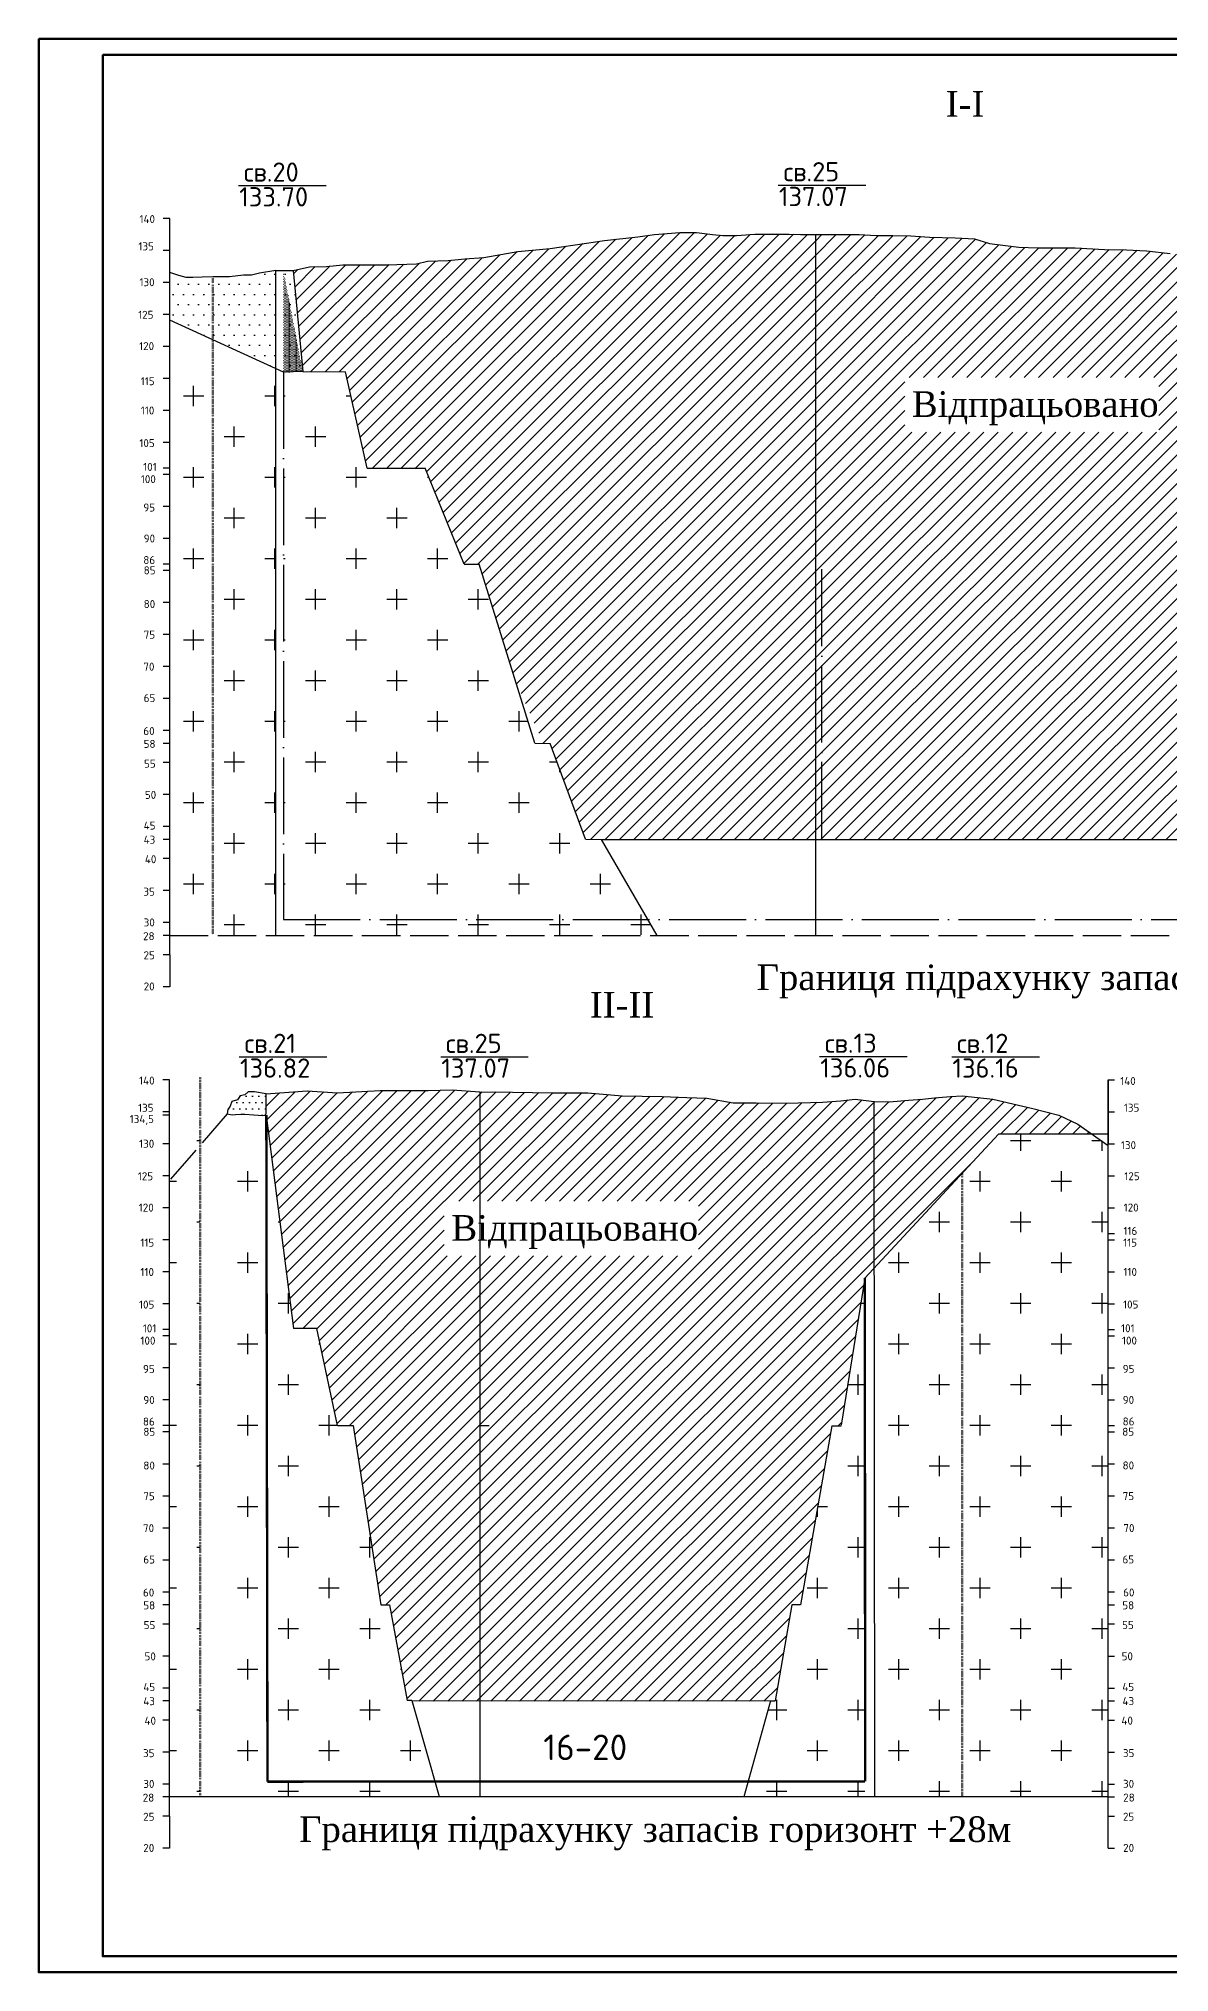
# Model space of a CAD drawing. Header units: millimetres. Extents: x 1400 to 7029, y -1119 to 1612.
# Drawn here: x 4047 to 4400, y 1008 to 1612 of the extents above; entities that cross this region are included whole.
import ezdxf

# ---------------------------------------------------------------- set-up
doc = ezdxf.new("R2010")
doc.units = ezdxf.units.MM
for name, pattern in [('ACAD_ISO02W100', [15, 12, -3]), ('ACAD_ISO04W100', [30, 24, -3, 0, -3]), ('DOT', [0.25, 0, -0.25])]:
    doc.linetypes.add(name, pattern=pattern)
doc.styles.get("Standard").update_dxf_attribs({"font": 'isocpeur.ttf'})
pattern_1 = [(0, (2483.108, 899.616), (12.7, 12.7), [6.35, -19.05]), (90, (2486.283, 896.44), (-12.7, 12.7), [6.35, -19.05])]
pattern_2 = [(45, (3977.473, 954.422), (-2.245064, 2.245064), [])]
pattern_3 = [(0, (3977.473, 954.422), (1.5875, 3.175), [0, -3.175])]
pattern_4 = [(0, (3977.473, 954.422), (12.7, 12.7), [6.35, -19.05]), (90, (3980.648, 951.247), (-12.7, 12.7), [6.35, -19.05])]

msp = doc.modelspace()

# ---------------------------------------------------------------- hatches: boundary and pattern name
h = msp.add_hatch()
h.set_pattern_fill('ANSI31', style=0)
h.set_pattern_definition(pattern_2)
h.paths.add_polyline_path([(4592.7184, 1547.1328), (4598.7791, 1546.8949), (4595.8544, 1548.5657), (4589.7608, 1548.963), (4583.005, 1549.2278), (4578.1036, 1548.963), (4572.6724, 1548.4333), (4557.6624, 1548.963), (4549.4493, 1549.6251), (4542.0311, 1549.6251), (4537.1298, 1549.6251), (4530.2414, 1549.89), (4523.618, 1549.89), (4517.2595, 1549.89), (4516.4283, 1549.9113), (4516.4283, 1421.8148), (4548.2014, 1421.8466), (4553.5409, 1447.9882), (4572.27, 1448.0393), (4576.9666, 1478.0551), (4580.6568, 1478.0551), (4583.5231, 1508.0709), (4585.6815, 1508.0712)])
h.paths.add_polyline_path([(4167.2232, 1477.9895), (4179.4526, 1448.0091), (4184.1464, 1448.0091), (4195.3741, 1411.8211), (4204.0792, 1392.0353), (4206.2356, 1392.0162), (4217.2712, 1362.0512), (4289.213, 1361.9926), (4289.213, 1550.9494), (4287.9162, 1550.9494), (4284.472, 1550.9494), (4280.8954, 1551.0818), (4274.8018, 1551.0818), (4270.1654, 1551.0818), (4264.4693, 1550.6846), (4260.2303, 1550.6846), (4256.9726, 1550.9494), (4251.9388, 1551.6116), (4246.7725, 1551.6116), (4238.8244, 1550.9494), (4233.6582, 1550.2873), (4223.1932, 1549.0954), (4217.6295, 1548.3008), (4206.2372, 1546.5793), (4196.1696, 1545.6523), (4185.5881, 1543.7983), (4179.6271, 1543.401), (4174.4608, 1542.8713), (4167.9698, 1542.6064), (4164.5257, 1541.8119), (4155.3854, 1541.547), (4147.9671, 1541.547), (4141.6087, 1541.547), (4136.4424, 1541.0173), (4131.1437, 1540.8849), (4126.0522, 1539.6794), (4129.0763, 1508.1602), (4142.4217, 1508.0256), (4149.1445, 1478.0301)])
h = msp.add_hatch()
h.set_pattern_fill('ANSI31', style=0)
h.set_pattern_definition(pattern_2)
h.paths.add_polyline_path([(4399.8333, 1544.9901), (4392.4151, 1545.9171), (4386.1891, 1546.182), (4379.3007, 1546.3144), (4370.1604, 1546.8441), (4363.0071, 1546.8441), (4358.5032, 1546.8441), (4352.5421, 1546.9766), (4343.4204, 1548.1684), (4338.784, 1549.6251), (4332.6905, 1549.89), (4324.7424, 1550.1548), (4318.9138, 1550.5521), (4313.2176, 1550.6846), (4308.0514, 1550.6846), (4302.7526, 1550.9494), (4297.9838, 1550.9494), (4294.4071, 1550.9494), (4291.0954, 1550.9494), (4289.213, 1550.9494), (4289.213, 1361.9926), (4377.222, 1362.0096), (4394.813, 1362.013), (4420.2777, 1362.018), (4420.2777, 1539.1061), (4419.5711, 1539.5555), (4412.9905, 1542.1763), (4404.6022, 1544.7253)])
h.paths.add_polyline_path([(4316.9914, 1489.2534), (4396.2964, 1489.2534), (4396.2964, 1506.3349), (4316.9914, 1506.3349)], flags=16)
h.paths.add_polyline_path([(4551.1582, 1362.0426), (4557.0119, 1391.9678), (4560.2457, 1391.9678), (4565.8558, 1447.9882), (4576.9666, 1478.0551), (4580.6568, 1478.0551), (4583.5231, 1508.0709), (4585.6815, 1508.0712), (4592.7184, 1547.1328), (4598.7791, 1546.8949), (4595.8544, 1548.5657), (4589.7608, 1548.963), (4583.005, 1549.2278), (4578.1036, 1548.963), (4572.6724, 1548.4333), (4557.6624, 1548.963), (4549.4493, 1549.6251), (4542.0311, 1549.6251), (4537.1298, 1549.6251), (4530.2414, 1549.89), (4523.618, 1549.89), (4517.2595, 1549.89), (4512.0933, 1550.0224), (4505.0725, 1549.89), (4498.3166, 1549.3603), (4492.8854, 1548.6981), (4486.1959, 1546.8441), (4470.2997, 1544.8577), (4462.6166, 1543.6658), (4449.6347, 1542.474), (4440.7248, 1542.1764), (4434.5284, 1541.3839), (4420.2777, 1539.1061), (4420.2777, 1362.018), (4468.0455, 1362.2369), (4511.8037, 1362.0357)])
h = msp.add_hatch()
h.set_pattern_fill('DOTS', color=256, scale=2, style=0)
h.set_pattern_definition(pattern_3)
h.paths.add_polyline_path([(4101.0276, 1518.0567), (4120.6948, 1509.0753), (4120.6948, 1539.7371), (4119.3239, 1539.5638), (4117.8968, 1539.2957), (4114.9825, 1538.2363), (4111.6708, 1537.839), (4108.3591, 1537.7066), (4101.0276, 1537.7066)])
h.paths.add_polyline_path([(4087.5304, 1524.2204), (4101.0276, 1518.0567), (4101.0276, 1537.7066), (4100.8084, 1537.7066), (4096.437, 1537.839), (4092.3304, 1537.7066), (4087.5304, 1537.5769)])
h = msp.add_hatch()
h.set_pattern_fill('DOTS', scale=0.25, style=0)
h.set_pattern_definition([(0, (3977.47287, 954.422), (0.1984375, 0.396875), [0, -0.396875])])
h.paths.add_polyline_path([(4123.0184, 1539.7351), (4126.0469, 1539.7351)])
edge = h.paths.add_edge_path()
edge.add_line((4123.0184, 1508.0142), (4123.0184, 1539.7351))
edge.add_line((4129.0763, 1508.1602), (4123.0193, 1508.0142))
h = msp.add_hatch()
h.set_pattern_fill('DOTS', scale=2, style=0)
h.set_pattern_definition(pattern_3)
h.paths.add_polyline_path([(4126.0469, 1539.7351), (4123.0184, 1539.7351), (4123.0184, 1508.0142), (4129.0763, 1508.1602)])
h = msp.add_hatch()
h.set_pattern_fill('CROSS', scale=2, style=0)
h.set_pattern_definition(pattern_4)
h.paths.add_polyline_path([(4101.0276, 1508.0178), (4087.5304, 1508.0199), (4087.5304, 1506.0199), (4087.5304, 1332.0199), (4101.0276, 1332.0199)])
h = msp.add_hatch()
h.set_pattern_fill('CROSS', color=256, scale=2, style=0)
h.set_pattern_definition(pattern_4)
h.paths.add_polyline_path([(4120.6948, 1508.0146), (4101.0276, 1508.0178), (4101.0276, 1332.0199), (4120.6948, 1332.0199)])
h.paths.add_polyline_path([(4167.2281, 1477.9775), (4149.1545, 1477.9856), (4142.4217, 1508.0256), (4129.0763, 1508.1602), (4123.0184, 1508.1602), (4123.0184, 1508.0142), (4123.0184, 1386.0199), (4208.439, 1386.0332), (4206.2203, 1392.0579), (4201.5058, 1392.0582), (4184.145, 1448.0138), (4179.4526, 1448.0091)])
h.paths.add_polyline_path([(4222.282, 1362.0511), (4217.2712, 1362.0512), (4208.439, 1386.0332), (4123.0184, 1386.0199), (4123.0184, 1332.0199), (4239.6547, 1332.0199)])
at = {"linetype": 'ACAD_ISO02W100'}
h = msp.add_hatch(dxfattribs=at)
h.set_pattern_fill('DOTS', color=256, scale=1.25, style=0)
h.set_pattern_definition([(0, (3977.4729, 954.422), (0.992188, 1.984375), [0, -1.984375])])
h.paths.add_polyline_path([(4110.9282, 1276.2365), (4113.7434, 1275.9652), (4116.4623, 1275.7584), (4117.2602, 1275.9356), (4117.6125, 1276.004), (4117.5943, 1283.6638), (4113.9672, 1283.2009), (4112.0379, 1283.1237), (4110.9575, 1282.1979), (4109.4912, 1281.9665), (4108.6423, 1280.655), (4106.9445, 1280.1149), (4106.4043, 1278.7262), (4105.7869, 1277.8005), (4105.7098, 1277.7233), (4105.4783, 1276.2575), (4107.0052, 1276.0243), (4108.0691, 1276.0834), (4109.7241, 1276.172)])
h = msp.add_hatch()
h.set_pattern_fill('ANSI31', style=0)
h.set_pattern_definition(pattern_2)
h.paths.add_polyline_path([(4307.4478, 1228.1412), (4315.621, 1236.957), (4315.6568, 1236.9957), (4328.9657, 1251.3511), (4346.1876, 1269.9272), (4334.8737, 1281.9725), (4331.2946, 1281.7118), (4326.2949, 1281.3207), (4322.5024, 1280.9296), (4318.1473, 1280.5385), (4312.2218, 1280.0171), (4307.3965, 1280.1194)])
h.paths.add_polyline_path([(4173.241, 1231.9152), (4252.5459, 1231.9152), (4252.5459, 1248.9967), (4173.241, 1248.9967)], flags=16)
h.paths.add_polyline_path([(4139.8747, 1178.9674), (4144.7544, 1178.9473), (4153.4708, 1122.9286), (4156.1176, 1122.9288), (4158.5981, 1109.5059), (4184.31, 1283.2099), (4175.7244, 1283.7868), (4168.177, 1283.6389), (4153.2302, 1283.6389), (4139.9112, 1282.8991), (4130.4399, 1283.4909), (4117.6804, 1282.5239), (4117.6245, 1276.3167), (4126.1856, 1209.1912), (4133.506, 1209.3376)])
h.paths.add_polyline_path([(4158.5981, 1109.5059), (4161.6734, 1092.864), (4187.2452, 1092.8824), (4276.508, 1092.8026), (4281.6926, 1122.9384), (4284.4282, 1122.9404), (4294.2042, 1178.8779), (4297.1583, 1179.0048), (4304.5205, 1224.9837), (4307.4478, 1228.1412), (4307.3965, 1280.1194), (4301.4817, 1280.9296), (4297.0376, 1280.4082), (4291.2972, 1279.9565), (4280.0016, 1279.5863), (4270.5578, 1279.7714), (4263.434, 1279.7714), (4255.2397, 1281.2002), (4248.9743, 1281.3657), (4241.272, 1281.7587), (4228.7943, 1281.9449), (4217.9926, 1282.8758), (4207.0047, 1282.8758), (4194.527, 1283.062), (4184.31, 1283.2099)])
h = msp.add_hatch()
h.set_pattern_fill('ANSI31', style=0)
h.set_pattern_definition(pattern_2)
h.paths.add_polyline_path([(4375.3983, 1269.9484), (4370.9799, 1273.0337), (4365.0336, 1275.9069), (4356.9411, 1277.9202), (4350.7378, 1279.4012), (4344.4419, 1280.9296), (4334.8737, 1281.9725), (4334.8737, 1269.9436)])
h = msp.add_hatch(dxfattribs=at)
h.set_pattern_fill('CROSS', color=256, scale=2, style=0)
h.set_pattern_definition(pattern_1)
h.paths.add_polyline_path([(4096.9983, 1276.0477), (4087.4168, 1275.9227), (4087.4168, 1062.9227), (4096.9983, 1062.9235)])
h = msp.add_hatch(dxfattribs=at)
h.set_pattern_fill('CROSS', color=256, scale=2, style=0)
h.set_pattern_definition(pattern_1)
h.paths.add_polyline_path([(4117.9474, 1276.0691), (4109.9549, 1275.7429), (4104.3044, 1275.788), (4104.3044, 1062.949), (4171.6306, 1062.949), (4163.1375, 1093.0055), (4161.6471, 1093.0061), (4157.2089, 1117.023), (4117.9912, 1116.992)])
h = msp.add_hatch(dxfattribs=at)
h.set_pattern_fill('CROSS', color=256, scale=2, style=0)
h.set_pattern_definition(pattern_1)
h.paths.add_polyline_path([(4133.506, 1209.3376), (4126.1856, 1209.1912), (4117.9474, 1276.0691), (4117.9912, 1116.992), (4157.2089, 1117.023), (4156.1176, 1122.9288), (4153.4708, 1122.9286), (4144.7513, 1178.9674), (4139.8747, 1178.9674)])
h = msp.add_hatch(dxfattribs=at)
h.set_pattern_fill('CROSS', color=256, scale=2, style=0)
h.set_pattern_definition(pattern_1)
h.paths.add_polyline_path([(4380.4287, 1266.4357), (4375.3983, 1269.9484), (4346.204, 1269.9449), (4334.8737, 1257.7237), (4334.8737, 1062.949), (4380.4287, 1062.949)])
h.paths.add_polyline_path([(4334.8737, 1257.7237), (4315.6568, 1236.9957), (4315.6548, 1236.957), (4315.621, 1236.957), (4307.4074, 1228.0976), (4307.6108, 1062.949), (4334.8737, 1062.949)])
h.paths.add_polyline_path([(4304.5503, 1225.0158), (4304.5205, 1224.9837), (4297.138, 1178.8779), (4294.2042, 1178.8779), (4284.4282, 1122.9404), (4281.6929, 1122.9401), (4280.6634, 1116.9562), (4304.5503, 1116.9562)])
h.paths.add_polyline_path([(4304.5503, 1116.9562), (4280.6634, 1116.9562), (4276.5355, 1092.9624), (4275.0343, 1092.9629), (4266.689, 1062.949), (4304.5503, 1062.949)])

# ---------------------------------------------------------------- linework, layer by layer
for p, q in [((4087.5304, 1556.0199), (4085.5304, 1556.0199)), ((4087.5304, 1326.0199), (4087.5304, 1556.0199)), ((4087.5304, 1546.0199), (4085.5304, 1546.0199)), ((4087.5304, 1536.0199), (4085.5304, 1536.0199)), ((4087.5304, 1526.0199), (4085.5304, 1526.0199)), ((4087.5304, 1516.0199), (4085.5304, 1516.0199)), ((4087.5304, 1506.0199), (4085.5304, 1506.0199)), ((4129.0763, 1508.1602), (4142.4217, 1508.0256)), ((4149.1445, 1478.0301), (4142.4217, 1508.0256)), ((4087.5304, 1496.0199), (4085.5304, 1496.0199)), ((4087.5304, 1486.0199), (4085.5304, 1486.0199)), ((4087.5304, 1478.0199), (4085.5304, 1478.0199)), ((4087.5304, 1476.0199), (4085.5304, 1476.0199)), ((4149.1445, 1478.0301), (4167.2232, 1477.9895)), ((4087.5304, 1466.0199), (4085.5304, 1466.0199)), ((4087.5304, 1456.0199), (4085.5304, 1456.0199)), ((4087.5304, 1448.0199), (4085.5304, 1448.0199)), ((4087.5304, 1446.0199), (4085.5304, 1446.0199)), ((4179.4526, 1448.0091), (4184.1464, 1448.0091)), ((4087.5304, 1436.0199), (4085.5304, 1436.0199)), ((4087.5304, 1426.0199), (4085.5304, 1426.0199)), ((4087.5304, 1416.0199), (4085.5304, 1416.0199)), ((4087.5304, 1406.0199), (4085.5304, 1406.0199)), ((4087.5304, 1396.0199), (4085.5304, 1396.0199)), ((4087.5304, 1392.0199), (4085.5304, 1392.0199)), ((4201.5058, 1392.0582), (4206.2356, 1392.0162)), ((4087.5304, 1386.0199), (4085.5304, 1386.0199)), ((4087.5304, 1376.0199), (4085.5304, 1376.0199)), ((4087.5304, 1366.0199), (4085.5304, 1366.0199)), ((4087.5304, 1362.0199), (4085.5304, 1362.0199)), ((4217.2712, 1362.0512), (4222.3234, 1361.9796)), ((4222.3234, 1361.9796), (4547.2092, 1362.0426)), ((4087.5304, 1356.0199), (4085.5304, 1356.0199)), ((4087.5304, 1346.0199), (4085.5304, 1346.0199)), ((4087.5304, 1336.0199), (4085.5304, 1336.0199)), ((4087.5304, 1332.0199), (4085.5304, 1332.0199)), ((4087.5304, 1326.0199), (4085.5304, 1326.0199)), ((4087.5304, 1326.0199), (4087.5304, 1316.0199)), ((4087.5304, 1316.0199), (4085.5304, 1316.0199)), ((4087.4168, 1286.9227), (4085.4168, 1286.9227)), ((4087.4168, 1056.9227), (4087.4168, 1286.9227)), ((4087.4168, 1276.9227), (4085.4168, 1276.9227)), ((4087.4168, 1275.9227), (4085.4168, 1275.9227)), ((4117.6804, 1275.9368), (4126.1723, 1209.2471)), ((4380.4287, 1276.949), (4382.4287, 1276.949)), ((4380.4287, 1266.949), (4380.4287, 1269.949)), ((4087.4168, 1266.9227), (4085.4168, 1266.9227)), ((4380.4287, 1266.949), (4382.4287, 1266.949)), ((4087.4168, 1256.9227), (4085.4168, 1256.9227)), ((4380.4287, 1256.949), (4382.4287, 1256.949)), ((4087.4168, 1246.9227), (4085.4168, 1246.9227)), ((4380.4287, 1246.949), (4382.4287, 1246.949)), ((4380.4287, 1238.949), (4382.4287, 1238.949)), ((4087.4168, 1236.9227), (4085.4168, 1236.9227)), ((4380.4287, 1236.949), (4382.4287, 1236.949)), ((4087.4168, 1226.9227), (4085.4168, 1226.9227)), ((4380.4287, 1226.949), (4382.4287, 1226.949)), ((4087.4168, 1216.9227), (4085.4168, 1216.9227)), ((4380.4287, 1216.949), (4382.4287, 1216.949)), ((4087.4168, 1208.9227), (4085.4168, 1208.9227)), ((4133.4926, 1209.2471), (4126.1723, 1209.2471)), ((4139.8747, 1178.9674), (4133.4926, 1209.2471)), ((4380.4287, 1208.949), (4382.4287, 1208.949)), ((4087.4168, 1206.9227), (4085.4168, 1206.9227)), ((4380.4287, 1206.949), (4382.4287, 1206.949)), ((4087.4168, 1196.9227), (4085.4168, 1196.9227)), ((4380.4287, 1196.949), (4382.4287, 1196.949)), ((4087.4168, 1186.9227), (4085.4168, 1186.9227)), ((4380.4287, 1186.949), (4382.4287, 1186.949)), ((4087.4168, 1178.9227), (4085.4168, 1178.9227)), ((4139.8747, 1178.9674), (4144.7544, 1178.9473)), ((4380.4287, 1178.949), (4382.4287, 1178.949)), ((4087.4168, 1176.9227), (4085.4168, 1176.9227)), ((4380.4287, 1176.949), (4382.4287, 1176.949)), ((4087.4168, 1166.9227), (4085.4168, 1166.9227)), ((4380.4287, 1166.949), (4382.4287, 1166.949)), ((4087.4168, 1156.9227), (4085.4168, 1156.9227)), ((4380.4287, 1156.949), (4382.4287, 1156.949)), ((4087.4168, 1146.9227), (4085.4168, 1146.9227)), ((4380.4287, 1146.949), (4382.4287, 1146.949)), ((4087.4168, 1136.9227), (4085.4168, 1136.9227)), ((4380.4287, 1136.949), (4382.4287, 1136.949)), ((4087.4168, 1126.9227), (4085.4168, 1126.9227)), ((4380.4287, 1126.949), (4382.4287, 1126.949)), ((4087.4168, 1122.9227), (4085.4168, 1122.9227)), ((4153.4708, 1122.9286), (4156.1176, 1122.9288)), ((4284.4282, 1122.9404), (4281.6926, 1122.9384)), ((4380.4287, 1122.949), (4382.4287, 1122.949)), ((4087.4168, 1116.9227), (4085.4168, 1116.9227)), ((4380.4287, 1116.949), (4382.4287, 1116.949)), ((4087.4168, 1106.9227), (4085.4168, 1106.9227)), ((4380.4287, 1106.949), (4382.4287, 1106.949)), ((4087.4168, 1096.9227), (4085.4168, 1096.9227)), ((4380.4287, 1096.949), (4382.4287, 1096.949)), ((4087.4168, 1092.9227), (4085.4168, 1092.9227)), ((4163.1354, 1093.0131), (4161.6471, 1093.0061)), ((4163.1354, 1093.0131), (4275.0355, 1092.9672)), ((4275.0355, 1092.9672), (4276.5355, 1092.9624)), ((4380.4287, 1092.949), (4382.4287, 1092.949)), ((4087.4168, 1086.9227), (4085.4168, 1086.9227)), ((4380.4287, 1086.949), (4382.4287, 1086.949)), ((4087.4168, 1076.9227), (4085.4168, 1076.9227)), ((4380.4287, 1076.949), (4382.4287, 1076.949)), ((4087.4168, 1066.9227), (4085.4168, 1066.9227)), ((4380.4287, 1066.949), (4382.4287, 1066.949)), ((4087.4168, 1062.9227), (4085.4168, 1062.9227)), ((4380.4287, 1062.949), (4382.4287, 1062.949)), ((4087.4168, 1056.9227), (4085.4168, 1056.9227)), ((4087.4168, 1056.9227), (4087.4168, 1046.9227)), ((4380.4287, 1056.949), (4382.4287, 1056.949)), ((4087.4168, 1046.9227), (4085.4168, 1046.9227)), ((4380.4287, 1046.949), (4382.4287, 1046.949))]:
    msp.add_line(p, q)
at = {"color": 5}
for p, q in [((4087.5304, 1506.0199), (4087.5304, 1508.0199)), ((4087.4168, 1236.9227), (4087.4168, 1238.9227))]:
    msp.add_line(p, q, dxfattribs=at)
at = {"lineweight": 50}
for points in [[(4046.6253, 1612.1429), (4912.6253, 1612.1429), (4912.6253, 1008.1429), (4046.6253, 1008.1429)], [(4066.6253, 1607.1429), (4907.6253, 1607.1429), (4907.6253, 1013.1429), (4066.6253, 1013.1429)]]:
    msp.add_lwpolyline(points, close=True, dxfattribs=at)
at = {"color": 7}
for points in [[(4109.0204, 1566.2812), (4136.3617, 1566.2812)], [(4277.4891, 1566.3933), (4304.8305, 1566.3933)], [(4120.6948, 1539.7371), (4115.5852, 1538.8506), (4113.0481, 1538.2384), (4110.511, 1538.2384), (4106.2243, 1537.8011), (4103.5997, 1537.8011), (4101.0276, 1537.7154), (4097.6507, 1537.6262), (4094.7637, 1537.5387), (4092.6641, 1537.5387), (4090.3894, 1538.1509), (4087.5304, 1539.0535), (4087.5304, 1539.0535)], [(4120.6948, 1539.7371), (4123.0184, 1539.7351)], [(4123.0184, 1539.7351), (4126.0469, 1539.7351)], [(4109.2532, 1294.1374), (4136.5945, 1294.1374)], [(4172.1097, 1294.1267), (4199.451, 1294.1267)], [(4290.41, 1294.1853), (4317.7513, 1294.1853)], [(4331.656, 1294.1409), (4358.9973, 1294.1409)], [(4117.6245, 1276.3167), (4117.6804, 1282.5239)]]:
    msp.add_lwpolyline(points, dxfattribs=at)
for points in [[(4126.0469, 1539.7351), (4126.0469, 1539.7351), (4126.0469, 1539.7351), (4126.0469, 1539.7351), (4126.0469, 1539.7351), (4126.0469, 1539.7351), (4126.0469, 1539.7351), (4126.0469, 1539.7351), (4126.0469, 1539.7351), (4126.0469, 1539.7351), (4126.0469, 1539.7351), (4126.0469, 1539.7351), (4131.1437, 1540.8849), (4136.4424, 1541.0173), (4141.6087, 1541.547), (4147.9671, 1541.547), (4155.3854, 1541.547), (4164.5257, 1541.8119), (4167.9698, 1542.6064), (4174.4608, 1542.8713), (4179.6271, 1543.401), (4185.5881, 1543.7983), (4196.1696, 1545.6523), (4206.2372, 1546.5793), (4217.6295, 1548.3008), (4223.1932, 1549.0954), (4233.6582, 1550.2873), (4238.8244, 1550.9494), (4246.7725, 1551.6116), (4251.9388, 1551.6116), (4256.9726, 1550.9494), (4260.2303, 1550.6846), (4264.4693, 1550.6846), (4270.1654, 1551.0818), (4274.8018, 1551.0818), (4280.8954, 1551.0818), (4284.472, 1550.9494), (4287.9162, 1550.9494), (4291.0954, 1550.9494), (4294.4071, 1550.9494), (4297.9838, 1550.9494), (4302.7526, 1550.9494), (4308.0514, 1550.6846), (4313.2176, 1550.6846), (4318.9138, 1550.5521), (4324.7424, 1550.1548), (4332.6905, 1549.89), (4338.784, 1549.6251), (4343.4204, 1548.1684), (4352.5421, 1546.9766), (4358.5032, 1546.8441), (4363.0071, 1546.8441), (4370.1604, 1546.8441), (4379.3007, 1546.3144), (4386.1891, 1546.182), (4392.4151, 1545.9171), (4399.8333, 1544.9901)], [(4289.213, 1332.0665), (4289.213, 1551.0757)], [(4120.6948, 1332.1963), (4120.6948, 1539.7371), (4120.6948, 1539.7371)], [(4123.0184, 1539.7351), (4126.0469, 1539.7351), (4129.0763, 1508.1602)], [(4123.0184, 1508.0142), (4087.5304, 1524.2204)], [(4129.0763, 1508.1602), (4123.0193, 1508.0142)], [(4179.4526, 1448.0091), (4167.2232, 1477.9895)], [(4201.5058, 1392.0582), (4184.1428, 1448.0208)], [(4217.2712, 1362.0512), (4206.2356, 1392.0162)], [(4239.6394, 1332.0463), (4222.3234, 1361.9796)], [(4380.4287, 1046.949), (4380.4287, 1286.949), (4380.4287, 1266.949)], [(4117.6804, 1282.5239), (4130.4399, 1283.4909), (4139.9112, 1282.8991), (4153.2302, 1283.6389), (4168.177, 1283.6389), (4168.177, 1283.6389), (4168.177, 1283.6389), (4168.177, 1283.6389), (4175.7244, 1283.7868), (4184.31, 1283.2099), (4194.527, 1283.062), (4207.0047, 1282.8758), (4217.9926, 1282.8758), (4228.7943, 1281.9449), (4241.272, 1281.7587), (4248.9743, 1281.3657), (4255.2397, 1281.2002), (4263.434, 1279.7714), (4270.5578, 1279.7714), (4280.0016, 1279.5863), (4291.2972, 1279.9565), (4297.0376, 1280.4082), (4301.4817, 1280.9296), (4307.3965, 1280.1194), (4312.2218, 1280.0171), (4318.1473, 1280.5385), (4322.5024, 1280.9296), (4326.2949, 1281.3207), (4331.2946, 1281.7118), (4334.8737, 1281.9725), (4344.4419, 1280.9296), (4350.7378, 1279.4012), (4356.9411, 1277.9202), (4365.0336, 1275.9069), (4370.9799, 1273.0337), (4380.4676, 1266.4085)], [(4184.31, 1283.2099), (4184.31, 1062.9762)], [(4307.6109, 1062.8715), (4307.3965, 1280.1194)], [(4304.5205, 1224.9837), (4346.1876, 1269.9272)], [(4380.4287, 1269.949), (4346.1876, 1269.9272)], [(4346.1876, 1269.9272), (4346.1876, 1269.9272)], [(4304.5205, 1224.9837), (4297.1583, 1179.0048)], [(4144.7544, 1178.9473), (4153.4708, 1122.9286)], [(4294.2042, 1178.8779), (4284.4282, 1122.9404)], [(4294.2042, 1178.8779), (4297.1583, 1178.8779)], [(4156.1176, 1122.9288), (4161.6471, 1093.0061)], [(4281.6926, 1122.9384), (4276.5355, 1092.9624)], [(4163.1354, 1093.0131), (4171.6037, 1063.0441)], [(4275.0355, 1092.9672), (4266.6929, 1062.963)], [(4380.4287, 1062.949), (4087.4168, 1062.9227)]]:
    msp.add_lwpolyline(points)
at = {"color": 1, "linetype": 'DOT', "lineweight": 100}
for points in [[(4101.0276, 1537.7154), (4101.0276, 1331.9563)], [(4096.9983, 1062.8656), (4096.9983, 1287.7464)], [(4334.8737, 1062.9569), (4334.8737, 1257.7237)]]:
    msp.add_lwpolyline(points, dxfattribs=at)
at = {"color": 5, "linetype": 'ACAD_ISO04W100'}
for points in [[(4123.0184, 1508.0142), (4123.0184, 1336.9817)], [(4291.1047, 1362.2093), (4291.1047, 1448.0166)], [(4123.0184, 1336.9817), (4587.371, 1337.0541)]]:
    msp.add_lwpolyline(points, dxfattribs=at)
at = {"linetype": 'ACAD_ISO02W100'}
for points in [[(4087.5304, 1332.0199), (4638.6162, 1332.0199)], [(4380.4287, 1286.949), (4382.4287, 1286.949)], [(4117.6804, 1282.5239), (4113.9672, 1283.2009), (4112.0379, 1283.1237), (4110.9575, 1282.1979), (4109.4912, 1281.9665), (4108.6423, 1280.655), (4106.9445, 1280.1149), (4106.4043, 1278.7262), (4105.7869, 1277.8005), (4105.7098, 1277.7233), (4105.4783, 1276.2575), (4105.4783, 1276.2575), (4105.4783, 1276.2575), (4107.0052, 1276.0243), (4108.0691, 1276.0834), (4109.7241, 1276.172), (4110.9282, 1276.2365), (4113.7434, 1275.9652), (4116.4623, 1275.7584), (4117.2602, 1275.9356), (4117.6245, 1276.3167)], [(4105.4783, 1276.2575), (4087.4168, 1255.4873)]]:
    msp.add_lwpolyline(points, dxfattribs=at)
at = {"color": 5, "linetype": 'ACAD_ISO04W100', "const_width": 0.75}
for points in [[(4118.0384, 1067.6997), (4117.6804, 1275.9368)], [(4118.0384, 1067.6997), (4184.3573, 1067.7521)]]:
    msp.add_lwpolyline(points, dxfattribs=at)
at = {"color": 5, "const_width": 0.75}
for points in [[(4304.5976, 1067.7521), (4304.5205, 1224.9837)], [(4304.5976, 1067.7521), (4187.2452, 1067.7521), (4184.3573, 1067.7521)]]:
    msp.add_lwpolyline(points, dxfattribs=at)
at = {"color": 7, "true_color": 0xffffff}
msp.add_lwpolyline([(4184.31, 1178.9677), (4187.1979, 1178.9674)], dxfattribs=at)

# ---------------------------------------------------------------- texts
at = {"linetype": 'ACAD_ISO02W100', "char_height": 8, "width": 253.582637, "attachment_point": 1}
for s, insert in [('\\pi121.18;{\\fTimes New Roman|b0|i0|c204|p18;І-І}', (4208.5861, 1595.7838)), ('\\pi18.382;{\\fTimes New Roman|b0|i0|c204|p18;Границя підрахунку запасів горизонт +28м}', (4252.3486, 1322.9627)), ('\\pi117.25;{\\fTimes New Roman|b0|i0|c204|p18;ІІ-ІІ}', (4101.4147, 1314.3867)), ('\\pi18.382;{\\fTimes New Roman|b0|i0|c204|p18;Границя підрахунку запасів горизонт +28м}', (4109.5192, 1056.8579))]:
    msp.add_mtext(s, dxfattribs=dict(at, insert=insert))
at = {"color": 7, "attachment_point": 1}
for s, insert, char_height, width in [('св.20', (4110.6347, 1573.471), 6, 33.26502), ('св.25', (4279.1035, 1573.5831), 6, 33.26502), ('133.70', (4109.2116, 1565.7455), 6, 33.26502), ('137.07', (4277.6803, 1565.8576), 6, 33.26502), ('св.21', (4110.8675, 1301.3272), 6, 33.26502), ('св.25', (4173.7241, 1301.3165), 6, 33.26502), ('св.13', (4292.0244, 1301.3752), 6, 33.26502), ('св.12', (4333.2703, 1301.3307), 6, 33.26502), ('136.82', (4109.4444, 1293.6017), 6, 33.26502), ('137.07', (4172.3009, 1293.591), 6, 33.26502), ('136.06', (4290.6012, 1293.6496), 6, 33.26502), ('136.16', (4331.8472, 1293.6052), 6, 33.26502), ('16-20', (4204.1367, 1082.4266), 8, 9.552288)]:
    msp.add_mtext(s, dxfattribs=dict(at, insert=insert, char_height=char_height, width=width))
at = {"char_height": 2.5}
for s, insert, attachment_point in [('\\pt5;140\\P', (4078.0853, 1557.0381), 1), ('\\pt5;135\\P', (4077.7584, 1548.5307), 1), ('\\pt5;130\\P', (4078.0853, 1537.3169), 1), ('\\pt5;125\\P', (4077.6767, 1527.1454), 1), ('\\pt5;120\\P', (4077.9783, 1517.3557), 1), ('\\pt5;115\\P', (4078.4848, 1506.405), 1), ('\\pt5;110\\P', (4078.5009, 1497.2457), 1), ('\\pt5;105\\P', (4078.053, 1487.0603), 1), ('\\pt5;100\\P', (4078.5038, 1475.7974), 1), ('\\pt5;101\\P', (4079.2447, 1479.636), 1), ('\\pt5;28\\P', (4079.2034, 1333.0497), 1), ('\\pt5;25\\P', (4079.3523, 1327.0787), 1), ('\\pt5;20\\P', (4079.3932, 1317.3386), 1), ('\\pt5;140\\P', (4077.9718, 1287.9408), 1), ('\\pt5;140\\P', (4384.2243, 1287.8107), 1), ('\\pt5;134,5\\P', (4075.0292, 1275.9286), 1), ('\\pt5;135\\P', (4077.6448, 1279.4335), 1), ('\\pt5;135\\P', (4390.2007, 1279.4598), 3), ('\\pt5;130\\P', (4077.9718, 1268.2196), 1), ('\\pt5;130\\P', (4389.1687, 1267.76), 3), ('\\pt5;125\\P', (4077.5631, 1258.0481), 1), ('\\pt5;125\\P', (4390.2824, 1258.0744), 3), ('\\pt5;120\\P', (4077.8647, 1248.2585), 1), ('\\pt5;120\\P', (4389.9808, 1248.2848), 3), ('\\pt5;116\\P', (4389.5559, 1240.9763), 3), ('\\pt5;115\\P', (4078.3712, 1237.3078), 1), ('\\pt5;115\\P', (4389.4743, 1237.3341), 3), ('\\pt5;110\\P', (4078.3873, 1228.1485), 1), ('\\pt5;110\\P', (4389.4582, 1228.1748), 3), ('\\pt5;105\\P', (4077.9394, 1217.9631), 1), ('\\pt5;105\\P', (4389.9061, 1217.9894), 3), ('\\pt5;101\\P', (4079.1311, 1210.5388), 1), ('\\pt5;101\\P', (4388.7144, 1210.5651), 3), ('\\pt5;100\\P', (4078.3902, 1206.7001), 1), ('\\pt5;100\\P', (4389.4553, 1206.7264), 3), ('\\pt5;28\\P', (4079.0899, 1063.9524), 1), ('\\pt5;28\\P', (4388.7556, 1063.9787), 3), ('\\pt5;25\\P', (4079.2387, 1057.9814), 1), ('\\pt5;25\\P', (4388.6068, 1058.0077), 3), ('\\pt5;20\\P', (4079.2796, 1048.2413), 1), ('\\pt5;20\\P', (4388.5659, 1048.2676), 3)]:
    msp.add_mtext(s, dxfattribs=dict(at, insert=insert, attachment_point=attachment_point))
for s, insert, char_height, width, attachment_point in [('{\\fTimes New Roman|b0|i0|c204|p18;Відпрацьовано}', (4319.1875, 1502.0105), 8, 109.457106, 1), ('\\pt5;95\\P', (4079.29, 1466.9425), 2.5, 4.191667, 1), ('\\pt5;90\\P', (4079.3964, 1457.2631), 2.5, 4.191667, 1), ('\\pt5;86\\P', (4079.2781, 1450.5296), 2.5, 4.191667, 1), ('\\pt5;85\\P', (4079.3964, 1447.3233), 2.5, 4.191667, 1), ('\\pt5;80\\P', (4079.3964, 1436.793), 2.5, 4.191667, 1), ('\\pt5;75\\P', (4079.3964, 1427.22), 2.5, 4.191667, 1), ('\\pt5;70\\P', (4079.29, 1417.2215), 2.5, 4.191667, 1), ('\\pt5;65\\P', (4079.3964, 1407.4357), 2.5, 4.191667, 1), ('\\pt5;60\\P', (4079.29, 1397.1181), 2.5, 4.191667, 1), ('\\pt5;58\\P', (4079.3801, 1393.109), 2.5, 4.191667, 1), ('\\pt5;55\\P', (4079.5029, 1386.9379), 2.5, 4.191667, 1), ('\\pt5;50\\P', (4079.761, 1377.1783), 2.5, 4.191667, 1), ('\\pt5;45\\P', (4079.3915, 1367.5991), 2.5, 4.191667, 1), ('\\pt5;43\\P', (4079.3768, 1363.1765), 2.5, 4.191667, 1), ('\\pt5;40\\P', (4079.761, 1357.0805), 2.5, 4.191667, 1), ('\\pt5;35\\P', (4079.3135, 1346.9422), 2.5, 4.191667, 1), ('\\pt5;30\\P', (4079.3915, 1337.3377), 2.5, 4.191667, 1), ('{\\fTimes New Roman|b0|i0|c204|p18;Відпрацьовано}', (4175.4371, 1244.6723), 8, 109.457106, 1), ('\\pt5;95\\P', (4079.1764, 1197.8452), 2.5, 4.191667, 1), ('\\pt5;95\\P', (4388.6691, 1197.8715), 2.5, 4.191667, 3), ('\\pt5;90\\P', (4079.2829, 1188.1658), 2.5, 4.191667, 1), ('\\pt5;90\\P', (4388.5626, 1188.1921), 2.5, 4.191667, 3), ('\\pt5;86\\P', (4079.1646, 1181.4323), 2.5, 4.191667, 1), ('\\pt5;85\\P', (4079.2829, 1178.2261), 2.5, 4.191667, 1), ('\\pt5;85\\P', (4388.5626, 1178.2524), 2.5, 4.191667, 3), ('\\pt5;86\\P', (4388.6809, 1181.4586), 2.5, 4.191667, 3), ('\\pt5;80\\P', (4079.2829, 1167.6957), 2.5, 4.191667, 1), ('\\pt5;80\\P', (4388.5626, 1167.722), 2.5, 4.191667, 3), ('\\pt5;75\\P', (4079.2829, 1158.1227), 2.5, 4.191667, 1), ('\\pt5;75\\P', (4388.5626, 1158.149), 2.5, 4.191667, 3), ('\\pt5;70\\P', (4079.1764, 1148.1242), 2.5, 4.191667, 1), ('\\pt5;70\\P', (4388.6691, 1148.1505), 2.5, 4.191667, 3), ('\\pt5;65\\P', (4079.2829, 1138.3384), 2.5, 4.191667, 1), ('\\pt5;65\\P', (4388.5626, 1138.3647), 2.5, 4.191667, 3), ('\\pt5;60\\P', (4079.1764, 1128.0209), 2.5, 4.191667, 1), ('\\pt5;58\\P', (4079.2665, 1124.0118), 2.5, 4.191667, 1), ('\\pt5;58\\P', (4388.579, 1124.0381), 2.5, 4.191667, 3), ('\\pt5;60\\P', (4388.6691, 1128.0471), 2.5, 4.191667, 3), ('\\pt5;55\\P', (4079.3893, 1117.8407), 2.5, 4.191667, 1), ('\\pt5;55\\P', (4388.4562, 1117.867), 2.5, 4.191667, 3), ('\\pt5;50\\P', (4079.6474, 1108.081), 2.5, 4.191667, 1), ('\\pt5;50\\P', (4388.1981, 1108.1073), 2.5, 4.191667, 3), ('\\pt5;43\\P', (4079.2633, 1094.0792), 2.5, 4.191667, 1), ('\\pt5;45\\P', (4079.2779, 1098.5018), 2.5, 4.191667, 1), ('\\pt5;45\\P', (4388.5676, 1098.5281), 2.5, 4.191667, 3), ('\\pt5;43\\P', (4388.5822, 1094.1055), 2.5, 4.191667, 3), ('\\pt5;40\\P', (4079.6474, 1087.9832), 2.5, 4.191667, 1), ('\\pt5;40\\P', (4388.1981, 1088.0095), 2.5, 4.191667, 3), ('\\pt5;35\\P', (4079.2, 1077.845), 2.5, 4.191667, 1), ('\\pt5;35\\P', (4388.6455, 1077.8713), 2.5, 4.191667, 3), ('\\pt5;30\\P', (4079.2779, 1068.2404), 2.5, 4.191667, 1), ('\\pt5;30\\P', (4388.5676, 1068.2667), 2.5, 4.191667, 3)]:
    msp.add_mtext(s, dxfattribs=dict(insert=insert, char_height=char_height, width=width, attachment_point=attachment_point))

doc.saveas('drawing.dxf')
